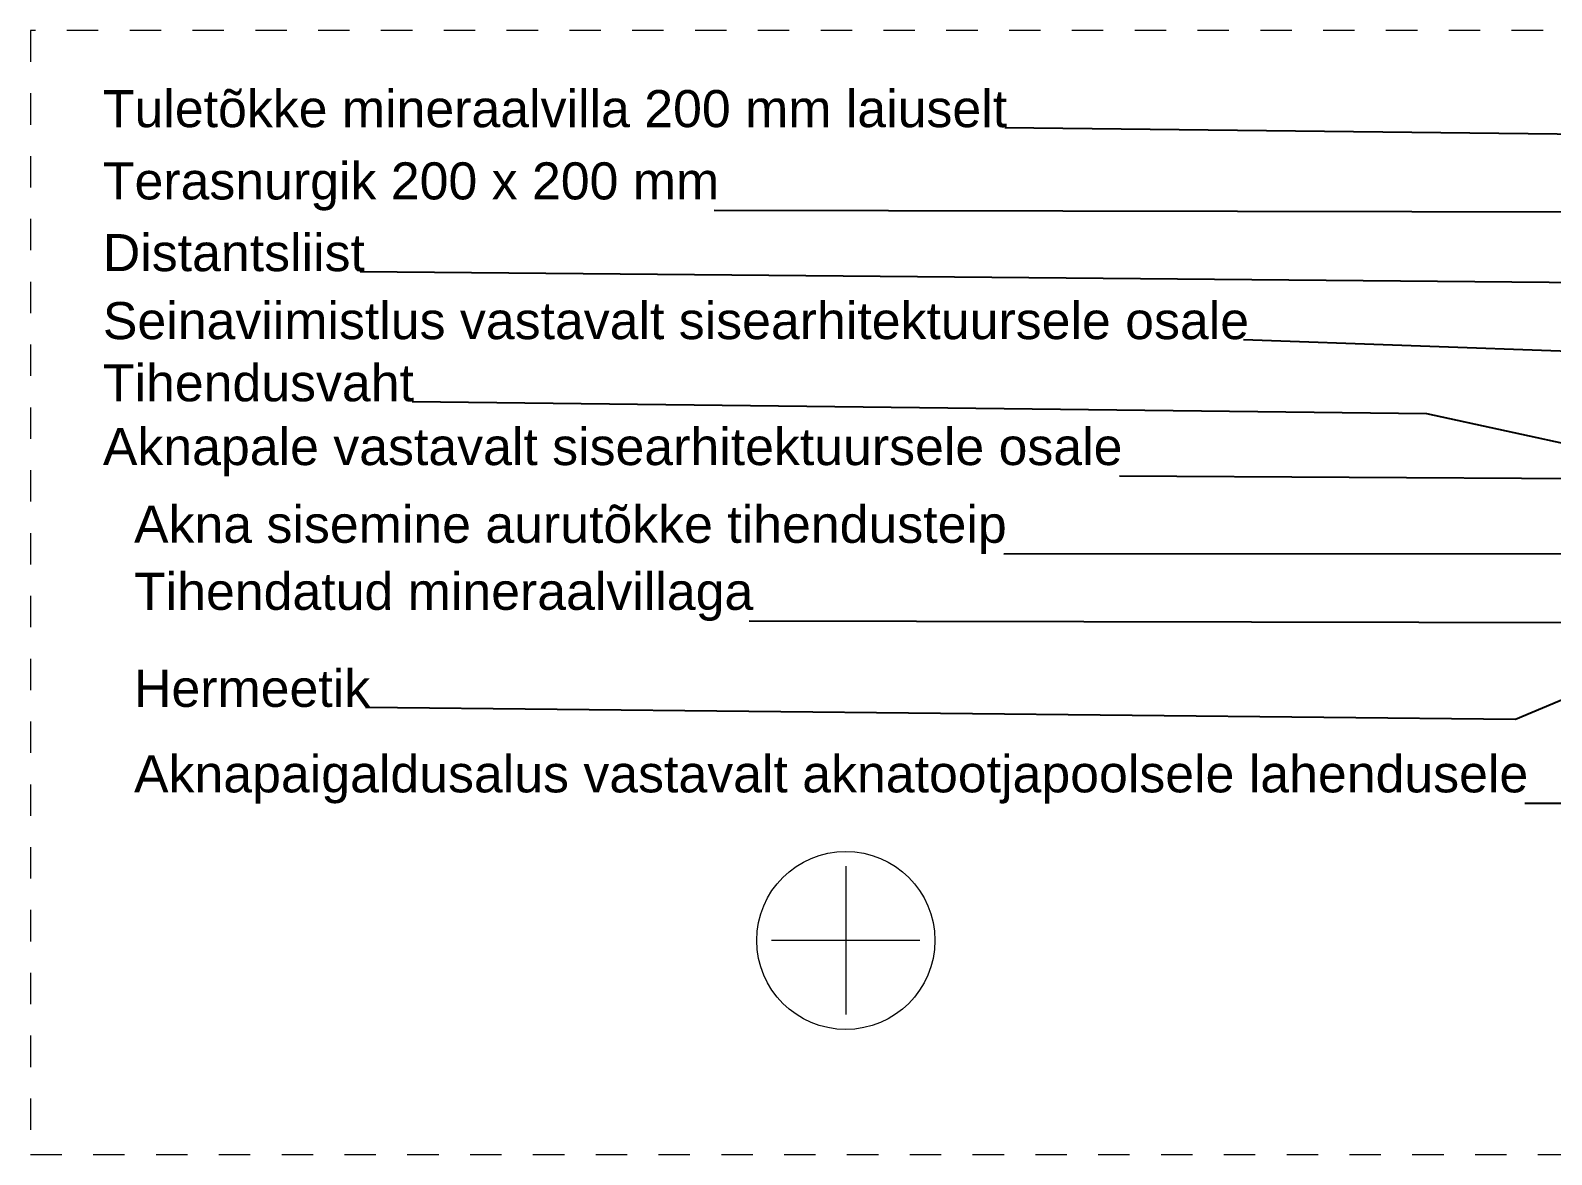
# Model space of a CAD drawing. Header units: millimetres. Extents: x 2715 to 5047, y -920 to 3095.
# Drawn here: x 2715 to 3741, y 2337 to 3095 of the extents above; entities that cross this region are included whole.
import ezdxf

# ---------------------------------------------------------------- set-up
doc = ezdxf.new("R2010")
doc.units = ezdxf.units.MM
doc.header["$MEASUREMENT"] = 0
doc.linetypes.add('Dashed', pattern=[42.333333333324, 21.166666666662, -21.166666666662])
for name, color, linetype, lineweight in [('0_Pen_No__1', 7, 'Continuous', 13), ('2D Drafting - General_Pen_No__1', 7, 'Continuous', 13), ('Annotation - Label_Pen_No__2', 8, 'Continuous', 15), ('New_0_Pen_No__1', 7, 'Continuous', 13)]:
    doc.layers.add(name, color=color, linetype=linetype, lineweight=lineweight)
doc.styles.add('GENERATED_STYLE_1', font='')
doc.styles.get('GENERATED_STYLE_1').set_extended_font_data('Arial')
doc.dimstyles.new('GENERATED_STYLE__5', dxfattribs={"dimtxt": 0.18, "dimasz": 7.6, "dimexe": 0.18, "dimexo": 0.0625, "dimgap": 0, "dimtad": 0, "dimtih": 1, "dimtoh": 1, "dimdec": 4, "dimzin": 0, "dimdsep": 46, "dimcen": 0.09, "dimadec": 0, "dimazin": 0, "dimtfac": 1, "dimtdec": 4, "dimtmove": 0, "dimatfit": 3, "dimldrblk": 'ARROWHEAD_14', "dimfxl": 0, "dimtolj": 1, "dimtzin": 0, "dimarcsym": 0})

# ---------------------------------------------------------------- blocks, each defined once
blk = doc.blocks.new('ARROWHEAD_14')
at = {"color": 0, "linetype": 'Continuous', "lineweight": 0}
blk.add_line((0, 0), (-1, 0), dxfattribs=at)
at = {"color": 0, "linetype": 'Continuous', "lineweight": 0, "flags": 128}
blk.add_lwpolyline([(-0.9093, 0.525), (0, 0), (-0.9093, -0.525)], dxfattribs=at)

msp = doc.modelspace()

# ---------------------------------------------------------------- linework, layer by layer
at = {"layer": '0_Pen_No__1', "color": 7, "linetype": 'Dashed', "lineweight": 13}
msp.add_lwpolyline([(5047.110300796499, 2337.296162626541), (5047.110300796499, 3094.765915823429), (2715.351942632282, 3094.765915823429), (2715.351942632282, 2337.29616262654)], dxfattribs=at)
at = {"layer": '2D Drafting - General_Pen_No__1', "color": 7, "linetype": 'Continuous', "lineweight": 13}
for points in [[(3264.877594959101, 2531.598038790547), (3264.877594959101, 2431.598038790542)], [(3314.877594959104, 2481.598038790545), (3214.877594959099, 2481.598038790545)]]:
    msp.add_lwpolyline(points, dxfattribs=at)
msp.add_circle((3264.877594959101, 2481.598038790545), 59.99999999999762, dxfattribs=at)
at = {"layer": 'New_0_Pen_No__1', "color": 7, "linetype": 'Dashed', "lineweight": 13}
msp.add_lwpolyline([(2715.351942632282, 2337.296162626541), (5047.110300796499, 2337.296162626541)], dxfattribs=at)

# ---------------------------------------------------------------- texts
at = {"layer": 'Annotation - Label_Pen_No__2', "color": 8, "linetype": 'Continuous', "lineweight": 15, "char_height": 25, "attachment_point": 7, "style": 'GENERATED_STYLE_1'}
for s, insert, rotation in [('\\A1;{\\pql;\\fArial|b0|i0|c0|p34;T\\fArial|b0|i0|c0|p34;uletõkke mineraalvilla 200 mm laiuselt}', (2764.174271095952, 3029.217736292385), 2.8105196982245937e-05), ('\\A1;{\\pql;\\fArial|b0|i0|c0|p34;T\\fArial|b0|i0|c0|p34;erasnurgik 2\\fArial|b0|i0|c0|p34;00\\fArial|b0|i0|c0|p34; x 200 mm}', (2764.174268911283, 2973.341790999772), 359.99997189480246), ('\\A1;{\\pql;\\fArial|b0|i0|c0|p34;Distantsliist}', (2764.174217251463, 2932.202260035553), 2.810519657513494e-05), ('\\A1;{\\pql;\\fArial|b0|i0|c0|p34;Seinaviimistlus vastavalt sisearhitektuursele osale}', (2764.174212885096, 2886.392475306178), 2.810519657513494e-05), ('\\A1;{\\pql;\\fArial|b0|i0|c0|p34;T\\fArial|b0|i0|c0|p34;ihendusvaht}', (2764.174211702739, 2844.515216086817), 2.8105196676912687e-05), ('\\A1;{\\pql;\\fArial|b0|i0|c0|p34;Aknapale\\fArial|b0|i0|c0|p34; vastavalt sisearhitektuursele osale}', (2764.174218706588, 2794.344072923119), 2.810519657513494e-05), ('\\A1;{\\pql;\\fArial|b0|i0|c0|p34;Akna sisemine aurutõkke tihendusteip}', (2785.174194745709, 2741.965893000239), 359.9999718948021), ('\\A1;{\\pql;\\fArial|b0|i0|c0|p34;T\\fArial|b0|i0|c0|p34;ihendatud mineraalvillaga}', (2785.174172594714, 2696.808462600867), 359.9999718948019), ('\\A1;{\\pql;\\fArial|b0|i0|c0|p34;H\\fArial|b0|i0|c0|p34;ermeetik}', (2785.174167910866, 2638.610682600489), 2.810519677869044e-05), ('\\A1;{\\pql;\\fArial|b0|i0|c0|p34;Aknapaigaldusalus vastavalt aknatootjapoolsele lahendusele}', (2785.174172239849, 2573.806487937899), 2.810519586269069e-05)]:
    msp.add_mtext(s, dxfattribs=dict(at, insert=insert, rotation=rotation))

# ---------------------------------------------------------------- leaders
at = {"layer": 'Annotation - Label_Pen_No__2', "color": 8, "linetype": 'Continuous', "lineweight": 15, "annotation_type": 0, "has_hookline": 1, "hookline_direction": 1}
for points, text_width, horizontal_direction in [([(4116.570057542194, 2960.412196469531), (4055.923969793943, 3021.058284217784), (3372.024271095878, 3029.218034459966)], 607.85, (0.9999999999998797, 4.905282242617462e-07, 0)), ([(3963.811413508558, 2929.3437526025), (3933.89548927927, 2971.969702932773), (3176.149268911234, 2973.341588914403)], 411.975, (0.9999999999998797, -4.905282342766382e-07, 0)), ([(3989.837945497779, 2799.999530028585), (3840.051035314362, 2924.025559212061), (2937.674217251442, 2932.202345142198)], 173.5, (0.9999999999998797, 4.905282171563188e-07, 0)), ([(3758.811321703295, 2878.232804857031), (3532.974212885004, 2886.392852424271)], 768.7999999999998, (0.9999999999998797, 4.905282171563188e-07, 0)), ([(3836.453489879858, 2797.232822649986), (3656.454696463703, 2836.338425204144), (2972.574211702714, 2844.515318312898)], 208.4, (0.9999999999998797, 4.905282189326757e-07, 0)), ([(4040.301398707513, 2798.357451048668), (3903.508142278888, 2742.194540148055), (3371.449194745639, 2741.965605415795)], 586.2750000000001, (0.9999999999998797, -4.905282404938872e-07, 0)), ([(3758.811278489937, 2792.578688188235), (3449.299218706506, 2794.344408996264)], 685.1249999999999, (0.9999999999998797, 4.905282171563188e-07, 0)), ([(4077.60419637896, 2789.127179207864), (3827.99509535384, 2695.436436782037), (3199.849172594664, 2696.808259191067)], 414.675, (0.9999999999998797, -4.905282440466009e-07, 0)), ([(4053.104460476268, 2772.484172312766), (3716.141242427858, 2630.433910694682), (2941.249167910847, 2638.610759159681)], 156.075, (0.9999999999998797, 4.905282207090325e-07, 0)), ([(4104.979458752075, 2574.454543759885), (3722.499172239736, 2573.806947722248)], 937.325, (0.9999999999998797, 4.90528204721821e-07, 0))]:
    msp.add_leader(points, dimstyle='GENERATED_STYLE__5', dxfattribs=dict(at, text_width=text_width, horizontal_direction=horizontal_direction))

doc.saveas('drawing.dxf')
